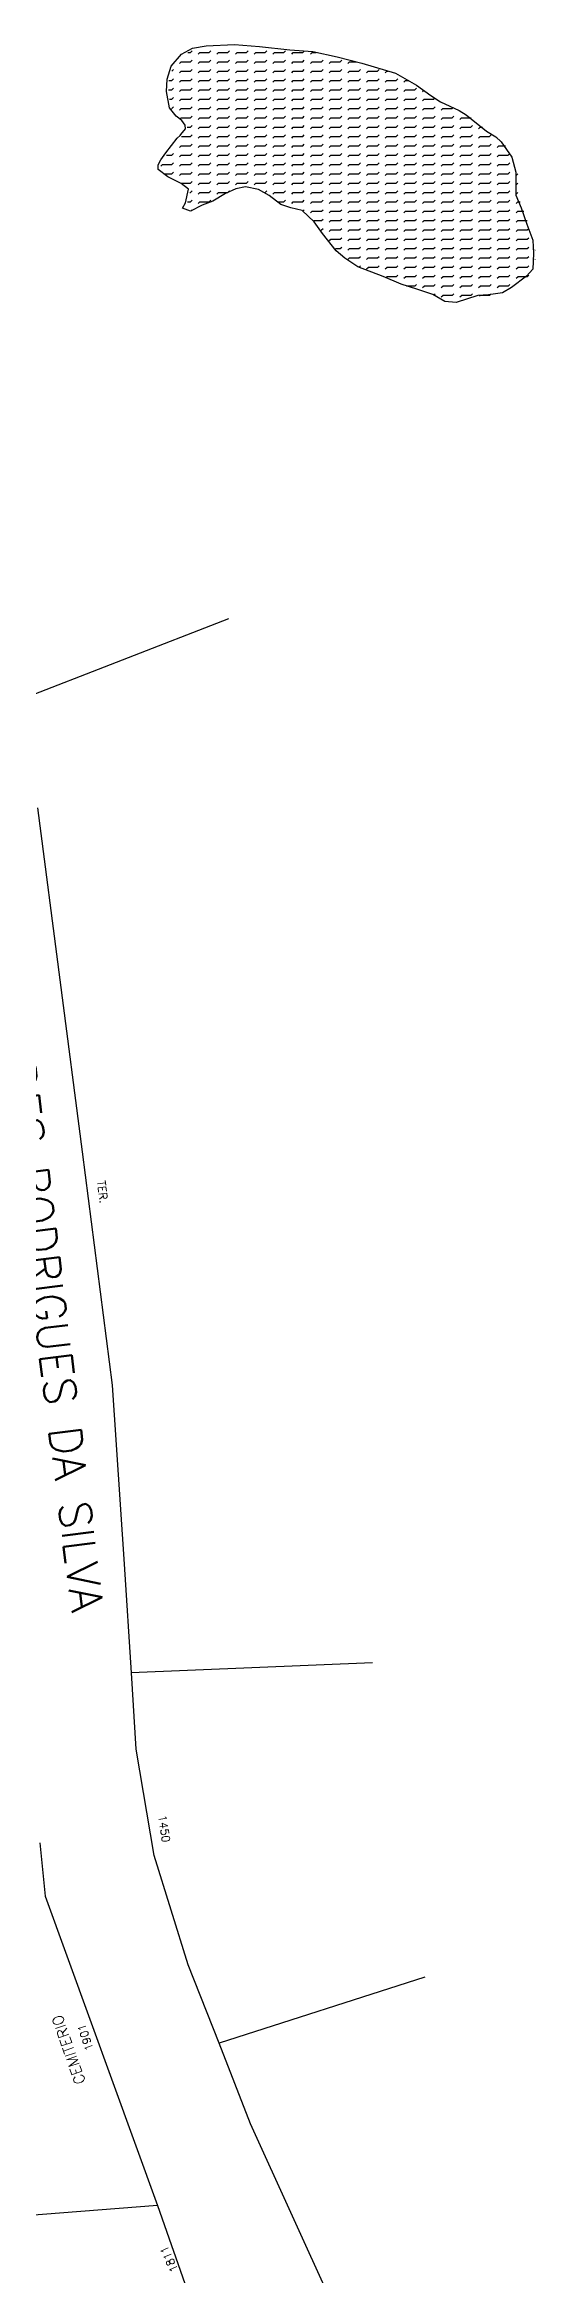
# Model space of a CAD drawing. Extents: x 714896 to 749292, y 8417558 to 8447149.
# Drawn here: x 737931.1 to 738023, y 8429287.9 to 8429705.9 of the extents above; entities that cross this region are included whole.
import ezdxf

# ---------------------------------------------------------------- set-up
doc = ezdxf.new("R2010")
doc.units = 0
doc.header["$MEASUREMENT"] = 0
for name, color, linetype in [('LOTE', 7, 'CONTINUOUS'), ('NUM-PORTA', 7, 'CONTINUOUS'), ('QUADRA', 6, 'CONTINUOUS'), ('REFERENCIA', 7, 'CONTINUOUS'), ('TEXTO', 7, 'CONTINUOUS'), ('TEXTODERUA', 3, 'CONTINUOUS')]:
    doc.layers.add(name, color=color, linetype=linetype)
doc.styles.add('ROMANS', font='ROMANS.SHX', dxfattribs={"height": 1.5})

msp = doc.modelspace()

# ---------------------------------------------------------------- hatches: boundary and pattern name
at = {"layer": 'REFERENCIA'}
h = msp.add_hatch(dxfattribs=at)
h.set_pattern_fill('FLEX', color=4, scale=7, style=0)
h.set_pattern_definition([(0, (-133.823, -0.1302), (0, 1.75), [1.75, -1.75]), (45, (-132.073, -0.1302), (1e-16, 1.74999999706), [0.4375, -1.599873737, 0.4375, -2.474873737])])
h.paths.add_polyline_path([(738015.95, 8429688.43), (738014.2, 8429689.49), (738010.41, 8429692.56), (738009.05, 8429693.38), (738005.59, 8429694.99), (738003.79, 8429696.19), (738001.07, 8429698.1), (737997.16, 8429700.35), (737990.87, 8429702.27), (737986.25, 8429703.41), (737981.71, 8429704.42), (737977.35, 8429704.77), (737971.72, 8429705.39), (737967.05, 8429705.73), (737961.71, 8429705.52), (737959.18, 8429705.07), (737957.08, 8429703.92), (737955.15, 8429701.67), (737954.41, 8429699.25), (737954.27, 8429696.93), (737954.86, 8429693.87), (737956.09, 8429692.34), (737957.15, 8429691.51), (737957.77, 8429690.66), (737957.87, 8429689.94), (737956.95, 8429688.85), (737956.83, 8429688.67), (737956.28, 8429688.18), (737954.19, 8429685.44), (737953.24, 8429684.16), (737952.71, 8429683.17), (737952.75, 8429682.34), (737954.51, 8429680.93), (737957.03, 8429679.71), (737958.39, 8429678.63), (737957.82, 8429676.05), (737957.26, 8429675.09), (737958.81, 8429674.51), (737960.99, 8429675.63), (737962.97, 8429676.39), (737965.35, 8429677.84), (737967.24, 8429678.71), (737969.11, 8429679.09), (737971.5, 8429678.55), (737973.53, 8429677.43), (737975.67, 8429675.76), (737977.55, 8429675.11), (737979.69, 8429674.61), (737981.93, 8429672.48), (737983.48, 8429670.31), (737986.03, 8429667.06), (737987.69, 8429665.7), (737990.12, 8429664.08), (737994.83, 8429662.24), (737998.23, 8429660.83), (738001.16, 8429659.91), (738004.15, 8429658.88), (738006.39, 8429657.57), (738008.52, 8429657.38), (738012.55, 8429658.72), (738014.55, 8429658.85), (738017.18, 8429659.23), (738018.86, 8429660.23), (738021.69, 8429662.31), (738022.86, 8429663.63), (738022.99, 8429666.55), (738022.86, 8429669.07), (738021.72, 8429672.05), (738020.68, 8429675.15), (738019.69, 8429677.51), (738019.69, 8429680.82), (738019.69, 8429681.79), (738018.92, 8429684.66), (738016.94, 8429687.52)])

# ---------------------------------------------------------------- linework, layer by layer
at = {"layer": 'LOTE', "color": 7}
for p, q in [((737965.57, 8429598.22), (737925.76, 8429582.71)), ((737992.53, 8429402.52), (737947.33, 8429400.68)), ((738002.29, 8429343.63), (737963.77, 8429331.22))]:
    msp.add_line(p, q, dxfattribs=at)
msp.add_lwpolyline([(737952.24, 8429300.82), (737897.94, 8429296.55)], dxfattribs=at)
at = {"layer": 'QUADRA', "color": 6}
msp.add_lwpolyline([(737985.08, 8429282.19), (737969.69, 8429316.09), (737963.77, 8429331.22), (737958.01, 8429345.94), (737951.61, 8429366.4), (737948.28, 8429386.35), (737947.38, 8429400.68), (737946.08, 8429421.01), (737943.82, 8429454.56), (737938.18, 8429498.32), (737929.87, 8429562.8)], dxfattribs=at)
at = {"layer": 'QUADRA'}
msp.add_lwpolyline([(737930.24, 8429368.82), (737931.24, 8429358.82), (737952.24, 8429300.82), (737964.25, 8429266.57), (737966.24, 8429266.82), (737970.09, 8429252.36), (737882.44, 8429245.47)], dxfattribs=at)
at = {"layer": 'REFERENCIA', "color": 7, "extrusion": (-0.001116, -0.005378, 0.999985), "elevation": -45643.92}
msp.add_lwpolyline([(737956.71, 8429565.41), (737957.63, 8429566.5), (737957.53, 8429567.22), (737956.91, 8429568.07), (737955.85, 8429568.9), (737954.62, 8429570.43), (737954.03, 8429573.49), (737954.17, 8429575.81), (737954.91, 8429578.23), (737956.84, 8429580.48), (737958.94, 8429581.63), (737961.47, 8429582.08), (737966.81, 8429582.29), (737971.48, 8429581.95), (737977.11, 8429581.33), (737981.47, 8429580.98), (737986.01, 8429579.97), (737990.63, 8429578.83), (737996.92, 8429576.91), (738000.83, 8429574.66), (738003.55, 8429572.75), (738005.35, 8429571.55), (738008.81, 8429569.94), (738010.17, 8429569.12), (738013.96, 8429566.05), (738015.71, 8429564.99), (738016.7, 8429564.08), (738018.68, 8429561.22), (738019.45, 8429558.35), (738019.45, 8429557.38), (738019.45, 8429554.07), (738020.44, 8429551.71), (738021.48, 8429548.61), (738022.62, 8429545.63), (738022.75, 8429543.11), (738022.62, 8429540.19), (738021.45, 8429538.87), (738018.62, 8429536.79), (738016.94, 8429535.79), (738014.31, 8429535.41), (738012.31, 8429535.28), (738008.28, 8429533.94), (738006.15, 8429534.13), (738003.91, 8429535.44), (738000.92, 8429536.47), (737997.99, 8429537.39), (737994.59, 8429538.8), (737989.88, 8429540.64), (737987.45, 8429542.26), (737985.79, 8429543.62), (737983.24, 8429546.87), (737981.69, 8429549.04), (737979.45, 8429551.17), (737977.31, 8429551.67), (737975.43, 8429552.32), (737973.29, 8429553.99), (737971.26, 8429555.11), (737968.87, 8429555.65), (737967, 8429555.27), (737965.11, 8429554.4), (737962.73, 8429552.95), (737960.75, 8429552.19), (737958.57, 8429551.07), (737957.02, 8429551.65), (737957.58, 8429552.61), (737958.15, 8429555.19), (737956.79, 8429556.27), (737954.27, 8429557.49), (737952.51, 8429558.9), (737952.47, 8429559.73), (737953, 8429560.72), (737953.95, 8429562), (737956.04, 8429564.74), (737956.59, 8429565.23), (737956.71, 8429565.41)], close=True, dxfattribs=at)

# ---------------------------------------------------------------- texts
at = {"layer": 'NUM-PORTA', "color": 7, "style": 'ROMANS'}
for s, rotation, p in [('1450', 278.2724, (737952.4, 8429373.88)), ('1811', 114.0353, (737956.13, 8429288.72))]:
    msp.add_text(s, height=1.5, rotation=rotation, dxfattribs=at).set_placement(p)
at = {"layer": 'NUM-PORTA', "style": 'ROMANS'}
msp.add_text('1901', height=1.5, rotation=108.1004, dxfattribs=at).set_placement((737940.27, 8429330.11))
at = {"layer": 'TEXTO', "style": 'ROMANS'}
for s, height, rotation, p in [('TER.', 1.5, 277.2844, (737940.95, 8429492.84)), ('CEMITERIO', 2, 109.3728, (737938.81, 8429323.95))]:
    msp.add_text(s, height=height, rotation=rotation, dxfattribs=at).set_placement(p)
at = {"layer": 'TEXTODERUA', "style": 'ROMANS'}
msp.add_text('AV. DR. EDWARDES RODRIGUES DA SILVA', height=6, rotation=277.146, dxfattribs=at).set_placement((737915.87, 8429574.04))

doc.saveas('drawing.dxf')
